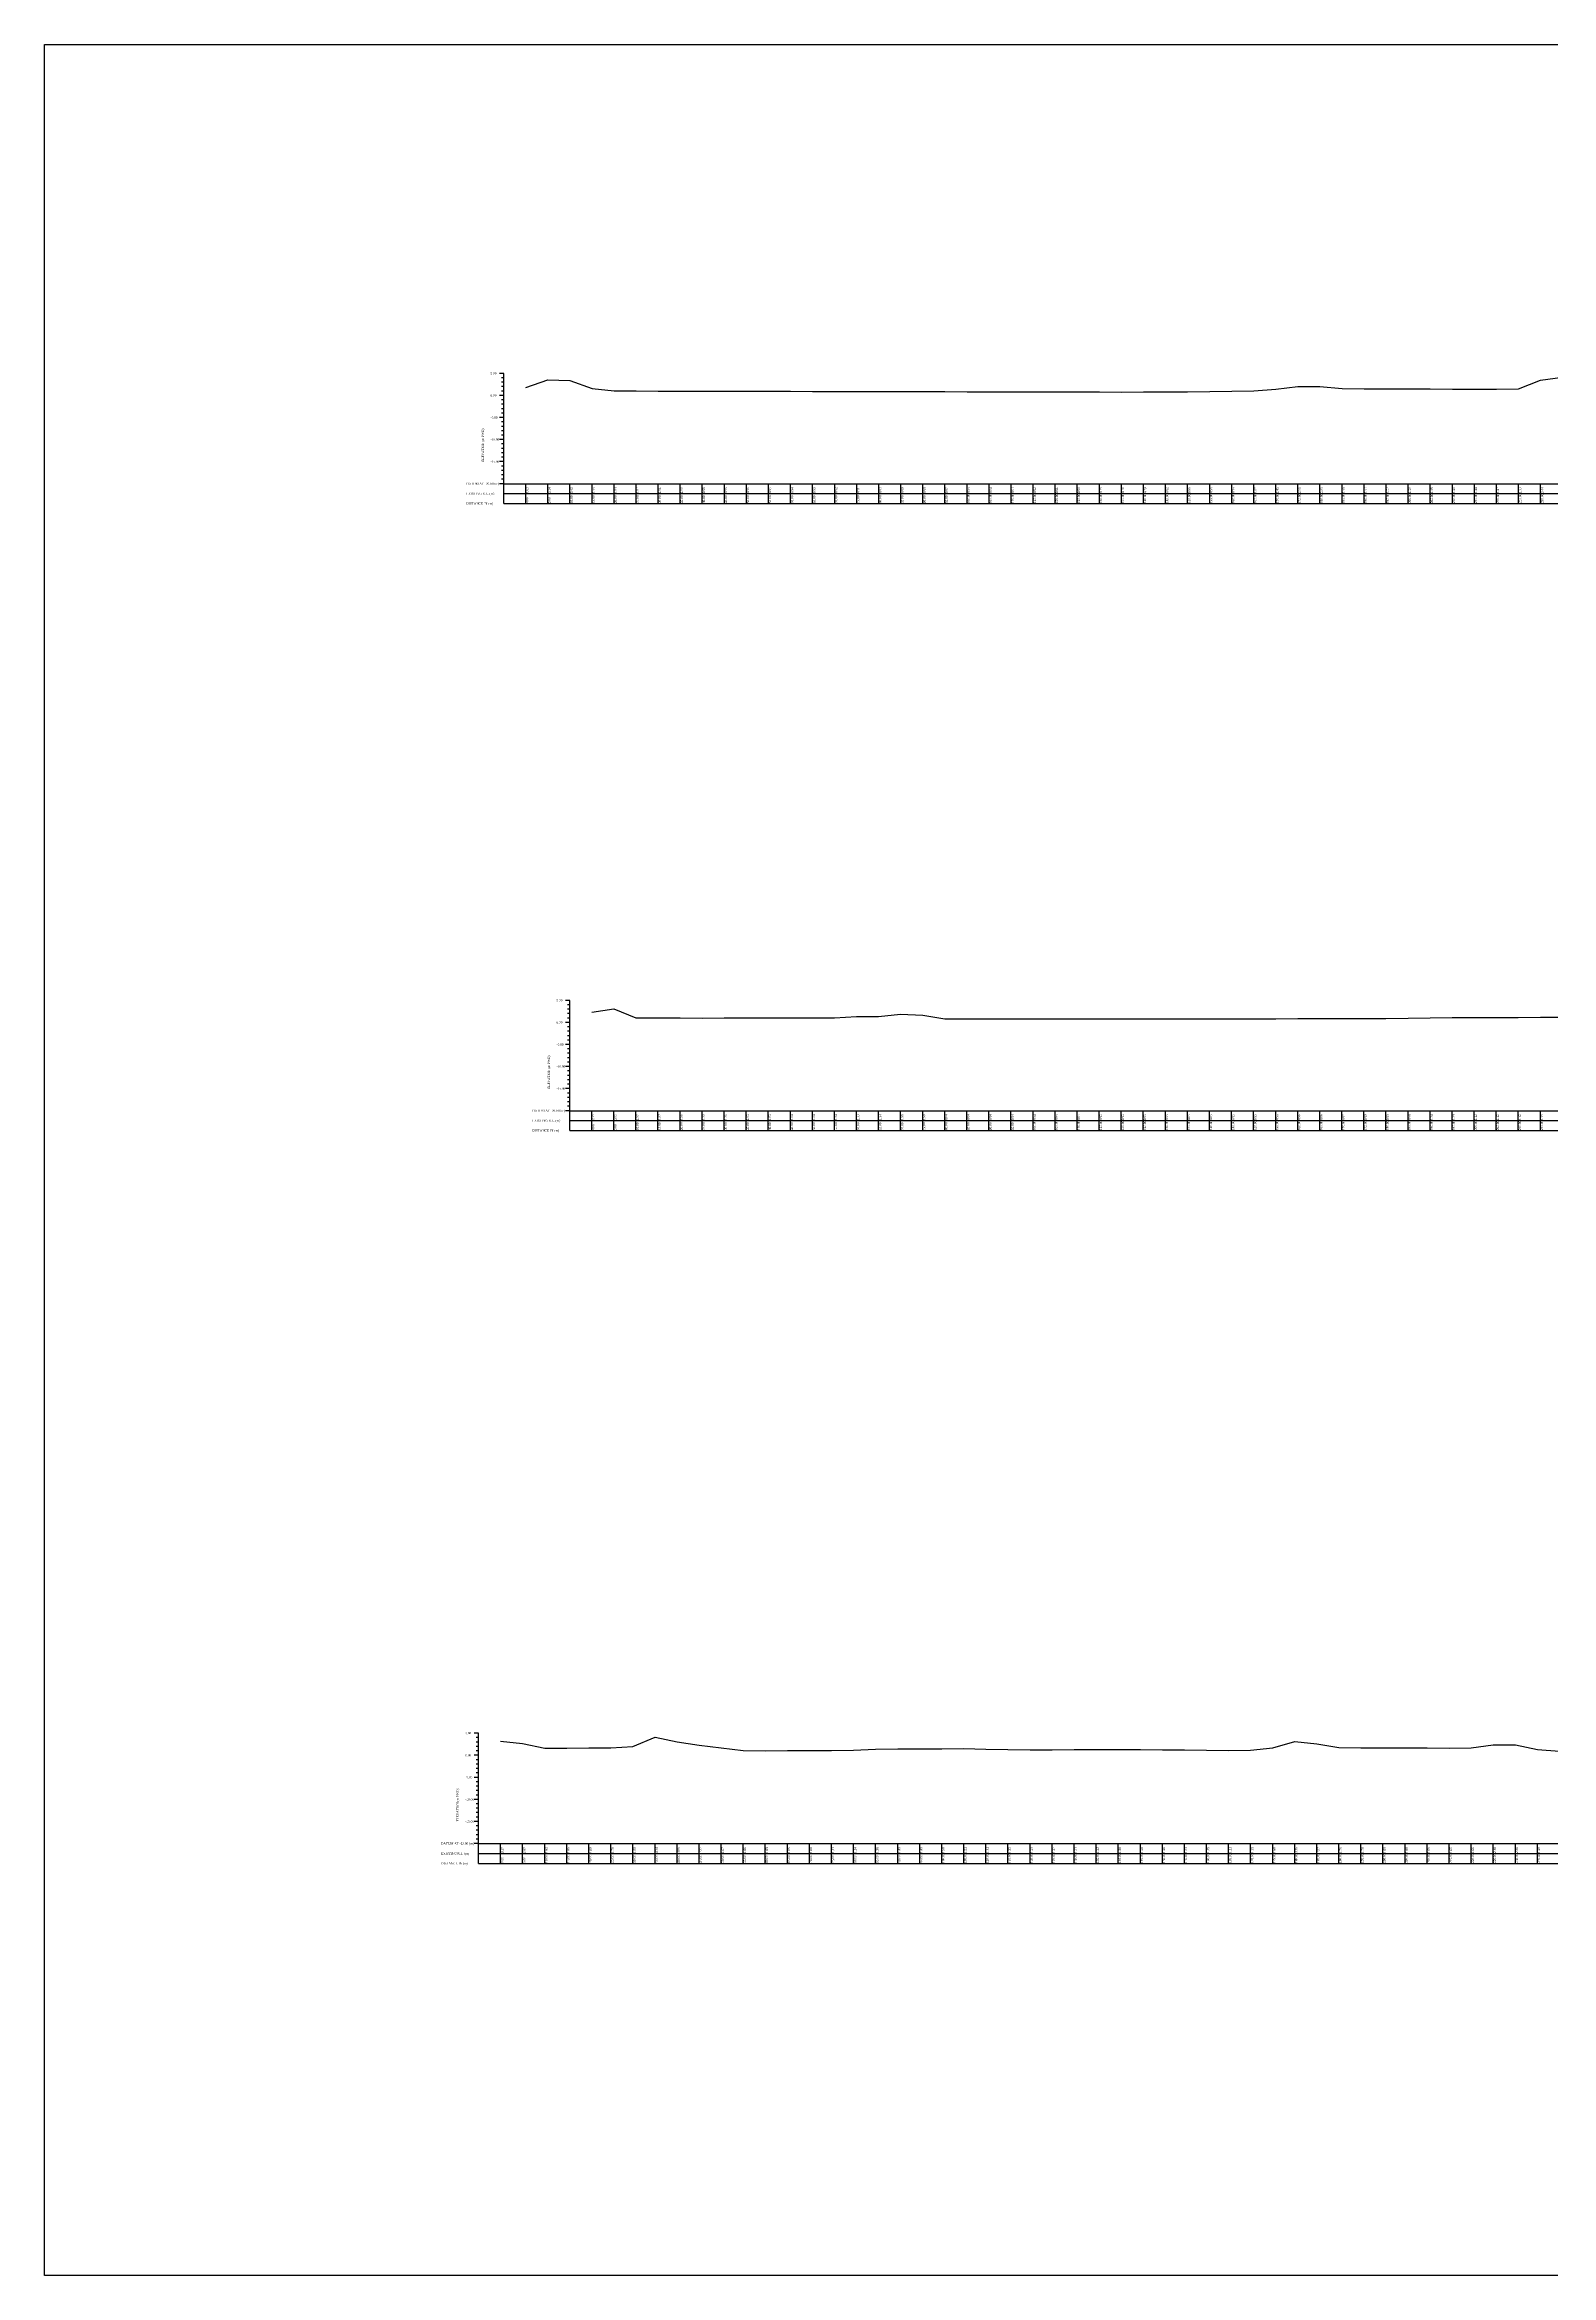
# Model space of a CAD drawing. Header units: metres. Extents: x -148477 to 168932, y -55673 to -2736.
# Drawn here: x 36608 to 36950, y -44198 to -43692 of the extents above; entities that cross this region are included whole.
import ezdxf

# ---------------------------------------------------------------- set-up
doc = ezdxf.new("R2010")
doc.units = ezdxf.units.M
doc.styles.add('liza', font='times.ttf', dxfattribs={"height": 2})

msp = doc.modelspace()

# ---------------------------------------------------------------- linework, layer by layer
at = {"color": 6, "linetype": 'Continuous', "lineweight": -3, "ltscale": 0.5}
for p, q in [((36712.0696, -43766.9312), (36711.0696, -43766.9312)), ((36712.0696, -43767.9312), (36711.5696, -43767.9312)), ((36712.0696, -43768.9312), (36711.5696, -43768.9312)), ((36712.0696, -43796.4312), (36712.0696, -43766.9312)), ((36712.0696, -43771.9312), (36711.0696, -43771.9312)), ((36712.0696, -43769.9312), (36711.5696, -43769.9312)), ((36712.0696, -43770.9312), (36711.5696, -43770.9312)), ((36712.0696, -43772.9312), (36711.5696, -43772.9312)), ((36712.0696, -43773.9312), (36711.5696, -43773.9312)), ((36712.0696, -43776.9312), (36711.0696, -43776.9312)), ((36712.0696, -43774.9312), (36711.5696, -43774.9312)), ((36712.0696, -43775.9312), (36711.5696, -43775.9312)), ((36712.0696, -43777.9312), (36711.5696, -43777.9312)), ((36712.0696, -43778.9312), (36711.5696, -43778.9312)), ((36712.0696, -43781.9312), (36711.0696, -43781.9312)), ((36712.0696, -43779.9312), (36711.5696, -43779.9312)), ((36712.0696, -43780.9312), (36711.5696, -43780.9312)), ((36712.0696, -43782.9312), (36711.5696, -43782.9312)), ((36712.0696, -43783.9312), (36711.5696, -43783.9312)), ((36712.0696, -43786.9312), (36711.0696, -43786.9312)), ((36712.0696, -43784.9312), (36711.5696, -43784.9312)), ((36712.0696, -43785.9312), (36711.5696, -43785.9312)), ((36712.0696, -43787.9312), (36711.5696, -43787.9312)), ((36712.0696, -43788.9312), (36711.5696, -43788.9312)), ((36712.0696, -43791.9312), (36711.0696, -43791.9312)), ((36712.0696, -43789.9312), (36711.5696, -43789.9312)), ((36712.0696, -43790.9312), (36711.5696, -43790.9312)), ((36712.0696, -43791.9312), (37197.0696, -43791.9312)), ((36712.0696, -43794.1812), (37197.0696, -43794.1812)), ((36717.0696, -43796.4312), (36717.0696, -43791.9312)), ((36722.0696, -43796.4312), (36722.0696, -43791.9312)), ((36727.0696, -43796.4312), (36727.0696, -43791.9312)), ((36732.0696, -43796.4312), (36732.0696, -43791.9312)), ((36737.0696, -43796.4312), (36737.0696, -43791.9312)), ((36742.0696, -43796.4312), (36742.0696, -43791.9312)), ((36747.0696, -43796.4312), (36747.0696, -43791.9312)), ((36752.0696, -43796.4312), (36752.0696, -43791.9312)), ((36757.0696, -43796.4312), (36757.0696, -43791.9312)), ((36762.0696, -43796.4312), (36762.0696, -43791.9312)), ((36767.0696, -43796.4312), (36767.0696, -43791.9312)), ((36772.0696, -43796.4312), (36772.0696, -43791.9312)), ((36777.0696, -43796.4312), (36777.0696, -43791.9312)), ((36782.0696, -43796.4312), (36782.0696, -43791.9312)), ((36787.0696, -43796.4312), (36787.0696, -43791.9312)), ((36792.0696, -43796.4312), (36792.0696, -43791.9312)), ((36797.0696, -43796.4312), (36797.0696, -43791.9312)), ((36802.0696, -43796.4312), (36802.0696, -43791.9312)), ((36807.0696, -43796.4312), (36807.0696, -43791.9312)), ((36812.0696, -43796.4312), (36812.0696, -43791.9312)), ((36817.0696, -43796.4312), (36817.0696, -43791.9312)), ((36822.0696, -43796.4312), (36822.0696, -43791.9312)), ((36827.0696, -43796.4312), (36827.0696, -43791.9312)), ((36832.0696, -43796.4312), (36832.0696, -43791.9312)), ((36837.0696, -43796.4312), (36837.0696, -43791.9312)), ((36842.0696, -43796.4312), (36842.0696, -43791.9312)), ((36847.0696, -43796.4312), (36847.0696, -43791.9312)), ((36852.0696, -43796.4312), (36852.0696, -43791.9312)), ((36857.0696, -43796.4312), (36857.0696, -43791.9312)), ((36862.0696, -43796.4312), (36862.0696, -43791.9312)), ((36867.0696, -43796.4312), (36867.0696, -43791.9312)), ((36872.0696, -43796.4312), (36872.0696, -43791.9312)), ((36877.0696, -43796.4312), (36877.0696, -43791.9312)), ((36882.0696, -43796.4312), (36882.0696, -43791.9312)), ((36887.0696, -43796.4312), (36887.0696, -43791.9312)), ((36892.0696, -43796.4312), (36892.0696, -43791.9312)), ((36897.0696, -43796.4312), (36897.0696, -43791.9312)), ((36902.0696, -43796.4312), (36902.0696, -43791.9312)), ((36907.0696, -43796.4312), (36907.0696, -43791.9312)), ((36912.0696, -43796.4312), (36912.0696, -43791.9312)), ((36917.0696, -43796.4312), (36917.0696, -43791.9312)), ((36922.0696, -43796.4312), (36922.0696, -43791.9312)), ((36927.0696, -43796.4312), (36927.0696, -43791.9312)), ((36932.0696, -43796.4312), (36932.0696, -43791.9312)), ((36937.0696, -43796.4312), (36937.0696, -43791.9312)), ((36942.0696, -43796.4312), (36942.0696, -43791.9312)), ((36947.0696, -43796.4312), (36947.0696, -43791.9312)), ((36712.0696, -43796.4312), (37197.0696, -43796.4312)), ((36727.0245, -43909.052), (36726.0245, -43909.052)), ((36727.0245, -43910.052), (36726.5245, -43910.052)), ((36727.0245, -43911.052), (36726.5245, -43911.052)), ((36727.0245, -43938.552), (36727.0245, -43909.052)), ((36727.0245, -43914.052), (36726.0245, -43914.052)), ((36727.0245, -43912.052), (36726.5245, -43912.052)), ((36727.0245, -43913.052), (36726.5245, -43913.052)), ((36727.0245, -43915.052), (36726.5245, -43915.052)), ((36727.0245, -43916.052), (36726.5245, -43916.052)), ((36727.0245, -43919.052), (36726.0245, -43919.052)), ((36727.0245, -43917.052), (36726.5245, -43917.052)), ((36727.0245, -43918.052), (36726.5245, -43918.052)), ((36727.0245, -43920.052), (36726.5245, -43920.052)), ((36727.0245, -43921.052), (36726.5245, -43921.052)), ((36727.0245, -43924.052), (36726.0245, -43924.052)), ((36727.0245, -43922.052), (36726.5245, -43922.052)), ((36727.0245, -43923.052), (36726.5245, -43923.052)), ((36727.0245, -43925.052), (36726.5245, -43925.052)), ((36727.0245, -43926.052), (36726.5245, -43926.052)), ((36727.0245, -43929.052), (36726.0245, -43929.052)), ((36727.0245, -43927.052), (36726.5245, -43927.052)), ((36727.0245, -43928.052), (36726.5245, -43928.052)), ((36727.0245, -43930.052), (36726.5245, -43930.052)), ((36727.0245, -43931.052), (36726.5245, -43931.052)), ((36727.0245, -43934.052), (36726.0245, -43934.052)), ((36727.0245, -43932.052), (36726.5245, -43932.052)), ((36727.0245, -43933.052), (36726.5245, -43933.052)), ((36727.0245, -43934.052), (37207.0245, -43934.052)), ((36727.0245, -43936.302), (37207.0245, -43936.302)), ((36732.0245, -43938.552), (36732.0245, -43934.052)), ((36737.0245, -43938.552), (36737.0245, -43934.052)), ((36742.0245, -43938.552), (36742.0245, -43934.052)), ((36747.0245, -43938.552), (36747.0245, -43934.052)), ((36752.0245, -43938.552), (36752.0245, -43934.052)), ((36757.0245, -43938.552), (36757.0245, -43934.052)), ((36762.0245, -43938.552), (36762.0245, -43934.052)), ((36767.0245, -43938.552), (36767.0245, -43934.052)), ((36772.0245, -43938.552), (36772.0245, -43934.052)), ((36777.0245, -43938.552), (36777.0245, -43934.052)), ((36782.0245, -43938.552), (36782.0245, -43934.052)), ((36787.0245, -43938.552), (36787.0245, -43934.052)), ((36792.0245, -43938.552), (36792.0245, -43934.052)), ((36797.0245, -43938.552), (36797.0245, -43934.052)), ((36802.0245, -43938.552), (36802.0245, -43934.052)), ((36807.0245, -43938.552), (36807.0245, -43934.052)), ((36812.0245, -43938.552), (36812.0245, -43934.052)), ((36817.0245, -43938.552), (36817.0245, -43934.052)), ((36822.0245, -43938.552), (36822.0245, -43934.052)), ((36827.0245, -43938.552), (36827.0245, -43934.052)), ((36832.0245, -43938.552), (36832.0245, -43934.052)), ((36837.0245, -43938.552), (36837.0245, -43934.052)), ((36842.0245, -43938.552), (36842.0245, -43934.052)), ((36847.0245, -43938.552), (36847.0245, -43934.052)), ((36852.0245, -43938.552), (36852.0245, -43934.052)), ((36857.0245, -43938.552), (36857.0245, -43934.052)), ((36862.0245, -43938.552), (36862.0245, -43934.052)), ((36867.0245, -43938.552), (36867.0245, -43934.052)), ((36872.0245, -43938.552), (36872.0245, -43934.052)), ((36877.0245, -43938.552), (36877.0245, -43934.052)), ((36882.0245, -43938.552), (36882.0245, -43934.052)), ((36887.0245, -43938.552), (36887.0245, -43934.052)), ((36892.0245, -43938.552), (36892.0245, -43934.052)), ((36897.0245, -43938.552), (36897.0245, -43934.052)), ((36902.0245, -43938.552), (36902.0245, -43934.052)), ((36907.0245, -43938.552), (36907.0245, -43934.052)), ((36912.0245, -43938.552), (36912.0245, -43934.052)), ((36917.0245, -43938.552), (36917.0245, -43934.052)), ((36922.0245, -43938.552), (36922.0245, -43934.052)), ((36927.0245, -43938.552), (36927.0245, -43934.052)), ((36932.0245, -43938.552), (36932.0245, -43934.052)), ((36937.0245, -43938.552), (36937.0245, -43934.052)), ((36942.0245, -43938.552), (36942.0245, -43934.052)), ((36947.0245, -43938.552), (36947.0245, -43934.052)), ((36727.0245, -43938.552), (37207.0245, -43938.552)), ((36706.3504, -44075.17), (36705.3504, -44075.17)), ((36706.3504, -44076.17), (36705.8504, -44076.17)), ((36706.3504, -44077.17), (36705.8504, -44077.17)), ((36706.3504, -44104.67), (36706.3504, -44075.17)), ((36706.3504, -44080.17), (36705.3504, -44080.17)), ((36706.3504, -44078.17), (36705.8504, -44078.17)), ((36706.3504, -44079.17), (36705.8504, -44079.17)), ((36706.3504, -44081.17), (36705.8504, -44081.17)), ((36706.3504, -44082.17), (36705.8504, -44082.17)), ((36706.3504, -44085.17), (36705.3504, -44085.17)), ((36706.3504, -44083.17), (36705.8504, -44083.17)), ((36706.3504, -44084.17), (36705.8504, -44084.17)), ((36706.3504, -44086.17), (36705.8504, -44086.17)), ((36706.3504, -44087.17), (36705.8504, -44087.17)), ((36706.3504, -44088.17), (36705.8504, -44088.17)), ((36706.3504, -44090.17), (36705.3504, -44090.17)), ((36706.3504, -44089.17), (36705.8504, -44089.17)), ((36706.3504, -44091.17), (36705.8504, -44091.17)), ((36706.3504, -44092.17), (36705.8504, -44092.17)), ((36706.3504, -44093.17), (36705.8504, -44093.17)), ((36706.3504, -44095.17), (36705.3504, -44095.17)), ((36706.3504, -44094.17), (36705.8504, -44094.17)), ((36706.3504, -44096.17), (36705.8504, -44096.17)), ((36706.3504, -44097.17), (36705.8504, -44097.17)), ((36706.3504, -44098.17), (36705.8504, -44098.17)), ((36706.3504, -44100.17), (36705.3504, -44100.17)), ((36706.3504, -44099.17), (36705.8504, -44099.17)), ((36706.3504, -44100.17), (37181.3504, -44100.17)), ((36706.3504, -44102.42), (37181.3504, -44102.42)), ((36711.3504, -44104.67), (36711.3504, -44100.17)), ((36716.3504, -44104.67), (36716.3504, -44100.17)), ((36721.3504, -44104.67), (36721.3504, -44100.17)), ((36726.3504, -44104.67), (36726.3504, -44100.17)), ((36731.3504, -44104.67), (36731.3504, -44100.17)), ((36736.3504, -44104.67), (36736.3504, -44100.17)), ((36741.3504, -44104.67), (36741.3504, -44100.17)), ((36746.3504, -44104.67), (36746.3504, -44100.17)), ((36751.3504, -44104.67), (36751.3504, -44100.17)), ((36756.3504, -44104.67), (36756.3504, -44100.17)), ((36761.3504, -44104.67), (36761.3504, -44100.17)), ((36766.3504, -44104.67), (36766.3504, -44100.17)), ((36771.3504, -44104.67), (36771.3504, -44100.17)), ((36776.3504, -44104.67), (36776.3504, -44100.17)), ((36781.3504, -44104.67), (36781.3504, -44100.17)), ((36786.3504, -44104.67), (36786.3504, -44100.17)), ((36791.3504, -44104.67), (36791.3504, -44100.17)), ((36796.3504, -44104.67), (36796.3504, -44100.17)), ((36801.3504, -44104.67), (36801.3504, -44100.17)), ((36806.3504, -44104.67), (36806.3504, -44100.17)), ((36811.3504, -44104.67), (36811.3504, -44100.17)), ((36816.3504, -44104.67), (36816.3504, -44100.17)), ((36821.3504, -44104.67), (36821.3504, -44100.17)), ((36826.3504, -44104.67), (36826.3504, -44100.17)), ((36831.3504, -44104.67), (36831.3504, -44100.17)), ((36836.3504, -44104.67), (36836.3504, -44100.17)), ((36841.3504, -44104.67), (36841.3504, -44100.17)), ((36846.3504, -44104.67), (36846.3504, -44100.17)), ((36851.3504, -44104.67), (36851.3504, -44100.17)), ((36856.3504, -44104.67), (36856.3504, -44100.17)), ((36861.3504, -44104.67), (36861.3504, -44100.17)), ((36866.3504, -44104.67), (36866.3504, -44100.17)), ((36871.3504, -44104.67), (36871.3504, -44100.17)), ((36876.3504, -44104.67), (36876.3504, -44100.17)), ((36881.3504, -44104.67), (36881.3504, -44100.17)), ((36886.3504, -44104.67), (36886.3504, -44100.17)), ((36891.3504, -44104.67), (36891.3504, -44100.17)), ((36896.3504, -44104.67), (36896.3504, -44100.17)), ((36901.3504, -44104.67), (36901.3504, -44100.17)), ((36906.3504, -44104.67), (36906.3504, -44100.17)), ((36911.3504, -44104.67), (36911.3504, -44100.17)), ((36916.3504, -44104.67), (36916.3504, -44100.17)), ((36921.3504, -44104.67), (36921.3504, -44100.17)), ((36926.3504, -44104.67), (36926.3504, -44100.17)), ((36931.3504, -44104.67), (36931.3504, -44100.17)), ((36936.3504, -44104.67), (36936.3504, -44100.17)), ((36941.3504, -44104.67), (36941.3504, -44100.17)), ((36946.3504, -44104.67), (36946.3504, -44100.17)), ((36706.3504, -44104.67), (37181.3504, -44104.67))]:
    msp.add_line(p, q, dxfattribs=at)
msp.add_lwpolyline([(36608.0005, -43692.4034), (37291.2923, -43692.4034), (37291.2923, -44198.0599), (36608.0005, -44198.0599)], close=True, dxfattribs=at)
for points in [[(36717.0696, -43770.1312), (36722.0696, -43768.3912), (36727.0696, -43768.5112), (36732.0696, -43770.3812), (36737.0696, -43770.9012), (36742.0696, -43770.9112), (36747.0696, -43770.9212), (36752.0696, -43770.9312), (36757.0696, -43770.9412), (36762.0696, -43770.9512), (36767.0696, -43770.9712), (36772.0696, -43770.9812), (36777.0696, -43770.9912), (36782.0696, -43771.0012), (36787.0696, -43771.0112), (36792.0696, -43771.0212), (36797.0696, -43771.0312), (36802.0696, -43771.0412), (36807.0696, -43771.0512), (36812.0696, -43771.0612), (36817.0696, -43771.0812), (36822.0696, -43771.0912), (36827.0696, -43771.1012), (36832.0696, -43771.1112), (36837.0696, -43771.1212), (36842.0696, -43771.1312), (36847.0696, -43771.1412), (36852.0696, -43771.1512), (36857.0696, -43771.1412), (36862.0696, -43771.1112), (36867.0696, -43771.0712), (36872.0696, -43771.0412), (36877.0696, -43770.9812), (36882.0696, -43770.8612), (36887.0696, -43770.4712), (36892.0696, -43769.8712), (36897.0696, -43769.8812), (36902.0696, -43770.3512), (36907.0696, -43770.4012), (36912.0696, -43770.4112), (36917.0696, -43770.4312), (36922.0696, -43770.4512), (36927.0696, -43770.5312), (36932.0696, -43770.4912), (36937.0696, -43770.5112), (36942.0696, -43770.4012), (36947.0696, -43768.4912), (36952.0696, -43767.7612)], [(36732.0245, -43911.702), (36737.0245, -43911.002), (36742.0245, -43912.982), (36747.0245, -43912.982), (36752.0245, -43912.992), (36757.0245, -43913.052), (36762.0245, -43912.992), (36767.0245, -43913.002), (36772.0245, -43913.002), (36777.0245, -43913.012), (36782.0245, -43913.012), (36787.0245, -43913.012), (36792.0245, -43912.722), (36797.0245, -43912.712), (36802.0245, -43912.172), (36807.0245, -43912.372), (36812.0245, -43913.212), (36817.0245, -43913.212), (36822.0245, -43913.212), (36827.0245, -43913.212), (36832.0245, -43913.212), (36837.0245, -43913.202), (36842.0245, -43913.202), (36847.0245, -43913.202), (36852.0245, -43913.202), (36857.0245, -43913.202), (36862.0245, -43913.202), (36867.0245, -43913.202), (36872.0245, -43913.202), (36877.0245, -43913.202), (36882.0245, -43913.202), (36887.0245, -43913.202), (36892.0245, -43913.192), (36897.0245, -43913.192), (36902.0245, -43913.182), (36907.0245, -43913.162), (36912.0245, -43913.122), (36917.0245, -43913.072), (36922.0245, -43913.012), (36927.0245, -43912.962), (36932.0245, -43912.932), (36937.0245, -43912.932), (36942.0245, -43912.932), (36947.0245, -43912.862), (36952.0245, -43912.822)], [(36711.3504, -44077), (36716.3504, -44077.5), (36721.3504, -44078.55), (36726.3504, -44078.52), (36731.3504, -44078.48), (36736.3504, -44078.47), (36741.3504, -44078.18), (36746.3504, -44076.03), (36751.3504, -44077.12), (36756.3504, -44077.9), (36761.3504, -44078.5), (36766.3504, -44079.11), (36771.3504, -44079.14), (36776.3504, -44079.12), (36781.3504, -44079.09), (36786.3504, -44079.06), (36791.3504, -44079.03), (36796.3504, -44078.81), (36801.3504, -44078.68), (36806.3504, -44078.68), (36811.3504, -44078.67), (36816.3504, -44078.66), (36821.3504, -44078.76), (36826.3504, -44078.85), (36831.3504, -44078.94), (36836.3504, -44078.9), (36841.3504, -44078.86), (36846.3504, -44078.85), (36851.3504, -44078.87), (36856.3504, -44078.89), (36861.3504, -44078.91), (36866.3504, -44078.94), (36871.3504, -44079.02), (36876.3504, -44079.058), (36881.3504, -44079.04), (36886.3504, -44078.49), (36891.3504, -44077.02), (36896.3504, -44077.6), (36901.3504, -44078.41), (36906.3504, -44078.47), (36911.3504, -44078.48), (36916.3504, -44078.49), (36921.3504, -44078.51), (36926.3504, -44078.52), (36931.3504, -44078.51), (36936.3504, -44077.77), (36941.3504, -44077.81), (36946.3504, -44078.88), (36951.3504, -44079.25)]]:
    msp.add_lwpolyline(points, dxfattribs=at)

# ---------------------------------------------------------------- texts
at = {"color": 6, "linetype": 'Continuous', "lineweight": -3, "ltscale": 0.5, "char_height": 0.5, "attachment_point": 1, "style": 'liza'}
for s, insert, width in [('5.00', (36709.0696, -43766.6812), 2), ('0.00', (36709.0696, -43771.6812), 2), ('-5.00', (36709.0696, -43776.6812), 2), ('-10.00', (36709.0696, -43781.6812), 2), ('-15.00', (36709.0696, -43786.6812), 2), ('DATUM AT -20.00 (m)', (36703.5696, -43791.6812), 7.5), ('EXISTING R.L. (m)', (36703.5696, -43793.9312), 7.5), ('DISTANCE IN (m)', (36703.5696, -43796.1812), 7.5), ('5.00', (36724.0245, -43908.802), 2), ('0.00', (36724.0245, -43913.802), 2), ('-5.00', (36724.0245, -43918.802), 2), ('-10.00', (36724.0245, -43923.802), 2), ('-15.00', (36724.0245, -43928.802), 2), ('DATUM AT -20.00 (m)', (36718.5245, -43933.802), 7.5), ('EXISTING R.L. (m)', (36718.5245, -43936.052), 7.5), ('DISTANCE IN (m)', (36718.5245, -43938.302), 7.5), ('5.00', (36703.3504, -44074.92), 2), ('0.00', (36703.3504, -44079.92), 2), ('-5.00', (36703.3504, -44084.92), 2), ('-10.00', (36703.3504, -44089.92), 2), ('-15.00', (36703.3504, -44094.92), 2), ('DATUM AT -20.00 (m)', (36697.8504, -44099.92), 7.5), ('EXISTING R.L. (m)', (36697.8504, -44102.17), 7.5), ('DISTANCE IN (m)', (36697.8504, -44104.42), 7.5)]:
    msp.add_mtext(s, dxfattribs=dict(at, insert=insert, width=width))
at = {"color": 6, "linetype": 'Continuous', "lineweight": -3, "ltscale": 0.5, "char_height": 0.5, "attachment_point": 1, "rotation": 90, "style": 'liza'}
for s, insert, width in [('ELEVATION (m PWD)', (36707.0696, -43786.9312), 10), ('1.80', (36717.1696, -43794.0812), 2.15), ('3.54', (36722.1696, -43794.0812), 2.15), ('10.00', (36727.1696, -43796.3312), 2.15), ('3.42', (36727.1696, -43794.0812), 2.15), ('15.00', (36732.1696, -43796.3312), 2.15), ('1.55', (36732.1696, -43794.0812), 2.15), ('1.03', (36737.1696, -43794.0812), 2.15), ('20.00', (36737.1696, -43796.3312), 2.15), ('1.02', (36742.1696, -43794.0812), 2.15), ('25.00', (36742.1696, -43796.3312), 2.15), ('1.01', (36747.1696, -43794.0812), 2.15), ('30.00', (36747.1696, -43796.3312), 2.15), ('1.00', (36752.1696, -43794.0812), 2.15), ('35.00', (36752.1696, -43796.3312), 2.15), ('0.99', (36757.1696, -43794.0812), 2.15), ('40.00', (36757.1696, -43796.3312), 2.15), ('0.98', (36762.1696, -43794.0812), 2.15), ('45.00', (36762.1696, -43796.3312), 2.15), ('0.96', (36767.1696, -43794.0812), 2.15), ('50.00', (36767.1696, -43796.3312), 2.15), ('0.95', (36772.1696, -43794.0812), 2.15), ('55.00', (36772.1696, -43796.3312), 2.15), ('0.94', (36777.1696, -43794.0812), 2.15), ('60.00', (36777.1696, -43796.3312), 2.15), ('0.93', (36782.1696, -43794.0812), 2.15), ('65.00', (36782.1696, -43796.3312), 2.15), ('0.92', (36787.1696, -43794.0812), 2.15), ('70.00', (36787.1696, -43796.3312), 2.15), ('0.91', (36792.1696, -43794.0812), 2.15), ('75.00', (36792.1696, -43796.3312), 2.15), ('0.90', (36797.1696, -43794.0812), 2.15), ('80.00', (36797.1696, -43796.3312), 2.15), ('0.89', (36802.1696, -43794.0812), 2.15), ('85.00', (36802.1696, -43796.3312), 2.15), ('0.88', (36807.1696, -43794.0812), 2.15), ('90.00', (36807.1696, -43796.3312), 2.15), ('0.87', (36812.1696, -43794.0812), 2.15), ('95.00', (36812.1696, -43796.3312), 2.15), ('0.85', (36817.1696, -43794.0812), 2.15), ('100.00', (36817.1696, -43796.3312), 2.15), ('0.84', (36822.1696, -43794.0812), 2.15), ('105.00', (36822.1696, -43796.3312), 2.15), ('0.83', (36827.1696, -43794.0812), 2.15), ('110.00', (36827.1696, -43796.3312), 2.15), ('0.82', (36832.1696, -43794.0812), 2.15), ('115.00', (36832.1696, -43796.3312), 2.15), ('0.81', (36837.1696, -43794.0812), 2.15), ('120.00', (36837.1696, -43796.3312), 2.15), ('0.80', (36842.1696, -43794.0812), 2.15), ('125.00', (36842.1696, -43796.3312), 2.15), ('0.79', (36847.1696, -43794.0812), 2.15), ('130.00', (36847.1696, -43796.3312), 2.15), ('0.78', (36852.1696, -43794.0812), 2.15), ('135.00', (36852.1696, -43796.3312), 2.15), ('0.79', (36857.1696, -43794.0812), 2.15), ('140.00', (36857.1696, -43796.3312), 2.15), ('0.82', (36862.1696, -43794.0812), 2.15), ('145.00', (36862.1696, -43796.3312), 2.15), ('0.86', (36867.1696, -43794.0812), 2.15), ('150.00', (36867.1696, -43796.3312), 2.15), ('0.89', (36872.1696, -43794.0812), 2.15), ('155.00', (36872.1696, -43796.3312), 2.15), ('0.95', (36877.1696, -43794.0812), 2.15), ('160.00', (36877.1696, -43796.3312), 2.15), ('1.07', (36882.1696, -43794.0812), 2.15), ('165.00', (36882.1696, -43796.3312), 2.15), ('170.00', (36887.1696, -43796.3312), 2.15), ('1.46', (36887.1696, -43794.0812), 2.15), ('2.06', (36892.1696, -43794.0812), 2.15), ('175.00', (36892.1696, -43796.3312), 2.15), ('2.05', (36897.1696, -43794.0812), 2.15), ('180.00', (36897.1696, -43796.3312), 2.15), ('1.58', (36902.1696, -43794.0812), 2.15), ('185.00', (36902.1696, -43796.3312), 2.15), ('190.00', (36907.1696, -43796.3312), 2.15), ('1.53', (36907.1696, -43794.0812), 2.15), ('195.00', (36912.1696, -43796.3312), 2.15), ('1.52', (36912.1696, -43794.0812), 2.15), ('1.50', (36917.1696, -43794.0812), 2.15), ('200.00', (36917.1696, -43796.3312), 2.15), ('1.48', (36922.1696, -43794.0812), 2.15), ('205.00', (36922.1696, -43796.3312), 2.15), ('1.40', (36927.1696, -43794.0812), 2.15), ('210.00', (36927.1696, -43796.3312), 2.15), ('215.00', (36932.1696, -43796.3312), 2.15), ('1.44', (36932.1696, -43794.0812), 2.15), ('220.00', (36937.1696, -43796.3312), 2.15), ('1.42', (36937.1696, -43794.0812), 2.15), ('225.00', (36942.1696, -43796.3312), 2.15), ('1.53', (36942.1696, -43794.0812), 2.15), ('230.00', (36947.1696, -43796.3312), 2.15), ('3.44', (36947.1696, -43794.0812), 2.15), ('0.00', (36717.1696, -43796.3312), 2.15), ('5.00', (36722.1696, -43796.3312), 2.15), ('ELEVATION (m PWD)', (36722.0245, -43929.052), 10), ('2.35', (36732.1245, -43936.202), 2.15), ('3.05', (36737.1245, -43936.202), 2.15), ('1.07', (36742.1245, -43936.202), 2.15), ('1.07', (36747.1245, -43936.202), 2.15), ('1.06', (36752.1245, -43936.202), 2.15), ('1.00', (36757.1245, -43936.202), 2.15), ('1.06', (36762.1245, -43936.202), 2.15), ('1.05', (36767.1245, -43936.202), 2.15), ('1.05', (36772.1245, -43936.202), 2.15), ('1.04', (36777.1245, -43936.202), 2.15), ('1.04', (36782.1245, -43936.202), 2.15), ('1.04', (36787.1245, -43936.202), 2.15), ('1.33', (36792.1245, -43936.202), 2.15), ('1.34', (36797.1245, -43936.202), 2.15), ('1.88', (36802.1245, -43936.202), 2.15), ('1.68', (36807.1245, -43936.202), 2.15), ('0.84', (36812.1245, -43936.202), 2.15), ('0.84', (36817.1245, -43936.202), 2.15), ('0.84', (36822.1245, -43936.202), 2.15), ('0.84', (36827.1245, -43936.202), 2.15), ('0.84', (36832.1245, -43936.202), 2.15), ('100.00', (36832.1245, -43938.452), 2.15), ('0.85', (36837.1245, -43936.202), 2.15), ('105.00', (36837.1245, -43938.452), 2.15), ('0.85', (36842.1245, -43936.202), 2.15), ('110.00', (36842.1245, -43938.452), 2.15), ('0.85', (36847.1245, -43936.202), 2.15), ('115.00', (36847.1245, -43938.452), 2.15), ('0.85', (36852.1245, -43936.202), 2.15), ('120.00', (36852.1245, -43938.452), 2.15), ('0.85', (36857.1245, -43936.202), 2.15), ('125.00', (36857.1245, -43938.452), 2.15), ('0.85', (36862.1245, -43936.202), 2.15), ('130.00', (36862.1245, -43938.452), 2.15), ('0.85', (36867.1245, -43936.202), 2.15), ('135.00', (36867.1245, -43938.452), 2.15), ('0.85', (36872.1245, -43936.202), 2.15), ('140.00', (36872.1245, -43938.452), 2.15), ('0.85', (36877.1245, -43936.202), 2.15), ('145.00', (36877.1245, -43938.452), 2.15), ('0.85', (36882.1245, -43936.202), 2.15), ('150.00', (36882.1245, -43938.452), 2.15), ('0.85', (36887.1245, -43936.202), 2.15), ('155.00', (36887.1245, -43938.452), 2.15), ('0.86', (36892.1245, -43936.202), 2.15), ('160.00', (36892.1245, -43938.452), 2.15), ('0.86', (36897.1245, -43936.202), 2.15), ('165.00', (36897.1245, -43938.452), 2.15), ('0.87', (36902.1245, -43936.202), 2.15), ('170.00', (36902.1245, -43938.452), 2.15), ('0.89', (36907.1245, -43936.202), 2.15), ('175.00', (36907.1245, -43938.452), 2.15), ('0.93', (36912.1245, -43936.202), 2.15), ('180.00', (36912.1245, -43938.452), 2.15), ('0.98', (36917.1245, -43936.202), 2.15), ('185.00', (36917.1245, -43938.452), 2.15), ('1.04', (36922.1245, -43936.202), 2.15), ('190.00', (36922.1245, -43938.452), 2.15), ('1.09', (36927.1245, -43936.202), 2.15), ('195.00', (36927.1245, -43938.452), 2.15), ('200.00', (36932.1245, -43938.452), 2.15), ('1.12', (36932.1245, -43936.202), 2.15), ('205.00', (36937.1245, -43938.452), 2.15), ('1.12', (36937.1245, -43936.202), 2.15), ('210.00', (36942.1245, -43938.452), 2.15), ('1.12', (36942.1245, -43936.202), 2.15), ('215.00', (36947.1245, -43938.452), 2.15), ('1.19', (36947.1245, -43936.202), 2.15), ('0.00', (36732.1245, -43938.452), 2.15), ('5.00', (36737.1245, -43938.452), 2.15), ('10.00', (36742.1245, -43938.452), 2.15), ('15.00', (36747.1245, -43938.452), 2.15), ('20.00', (36752.1245, -43938.452), 2.15), ('25.00', (36757.1245, -43938.452), 2.15), ('30.00', (36762.1245, -43938.452), 2.15), ('35.00', (36767.1245, -43938.452), 2.15), ('40.00', (36772.1245, -43938.452), 2.15), ('45.00', (36777.1245, -43938.452), 2.15), ('50.00', (36782.1245, -43938.452), 2.15), ('55.00', (36787.1245, -43938.452), 2.15), ('60.00', (36792.1245, -43938.452), 2.15), ('65.00', (36797.1245, -43938.452), 2.15), ('70.00', (36802.1245, -43938.452), 2.15), ('75.00', (36807.1245, -43938.452), 2.15), ('80.00', (36812.1245, -43938.452), 2.15), ('85.00', (36817.1245, -43938.452), 2.15), ('90.00', (36822.1245, -43938.452), 2.15), ('95.00', (36827.1245, -43938.452), 2.15), ('ELEVATION (m PWD)', (36701.3504, -44095.17), 10), ('0.00', (36711.4504, -44104.57), 2.15), ('3.17', (36711.4504, -44102.32), 2.15), ('5.00', (36716.4504, -44104.57), 2.15), ('2.67', (36716.4504, -44102.32), 2.15), ('10.00', (36721.4504, -44104.57), 2.15), ('1.62', (36721.4504, -44102.32), 2.15), ('15.00', (36726.4504, -44104.57), 2.15), ('1.65', (36726.4504, -44102.32), 2.15), ('20.00', (36731.4504, -44104.57), 2.15), ('1.69', (36731.4504, -44102.32), 2.15), ('1.70', (36736.4504, -44102.32), 2.15), ('25.00', (36736.4504, -44104.57), 2.15), ('30.00', (36741.4504, -44104.57), 2.15), ('1.99', (36741.4504, -44102.32), 2.15), ('35.00', (36746.4504, -44104.57), 2.15), ('4.14', (36746.4504, -44102.32), 2.15), ('3.05', (36751.4504, -44102.32), 2.15), ('40.00', (36751.4504, -44104.57), 2.15), ('45.00', (36756.4504, -44104.57), 2.15), ('2.27', (36756.4504, -44102.32), 2.15), ('50.00', (36761.4504, -44104.57), 2.15), ('1.67', (36761.4504, -44102.32), 2.15), ('1.06', (36766.4504, -44102.32), 2.15), ('55.00', (36766.4504, -44104.57), 2.15), ('1.03', (36771.4504, -44102.32), 2.15), ('60.00', (36771.4504, -44104.57), 2.15), ('1.05', (36776.4504, -44102.32), 2.15), ('65.00', (36776.4504, -44104.57), 2.15), ('1.08', (36781.4504, -44102.32), 2.15), ('70.00', (36781.4504, -44104.57), 2.15), ('75.00', (36786.4504, -44104.57), 2.15), ('1.11', (36786.4504, -44102.32), 2.15), ('80.00', (36791.4504, -44104.57), 2.15), ('1.14', (36791.4504, -44102.32), 2.15), ('85.00', (36796.4504, -44104.57), 2.15), ('1.36', (36796.4504, -44102.32), 2.15), ('90.00', (36801.4504, -44104.57), 2.15), ('1.49', (36801.4504, -44102.32), 2.15), ('95.00', (36806.4504, -44104.57), 2.15), ('1.49', (36806.4504, -44102.32), 2.15), ('1.50', (36811.4504, -44102.32), 2.15), ('100.00', (36811.4504, -44104.57), 2.15), ('105.00', (36816.4504, -44104.57), 2.15), ('1.51', (36816.4504, -44102.32), 2.15), ('110.00', (36821.4504, -44104.57), 2.15), ('1.41', (36821.4504, -44102.32), 2.15), ('115.00', (36826.4504, -44104.57), 2.15), ('1.32', (36826.4504, -44102.32), 2.15), ('120.00', (36831.4504, -44104.57), 2.15), ('1.23', (36831.4504, -44102.32), 2.15), ('125.00', (36836.4504, -44104.57), 2.15), ('1.27', (36836.4504, -44102.32), 2.15), ('130.00', (36841.4504, -44104.57), 2.15), ('1.31', (36841.4504, -44102.32), 2.15), ('135.00', (36846.4504, -44104.57), 2.15), ('1.32', (36846.4504, -44102.32), 2.15), ('1.30', (36851.4504, -44102.32), 2.15), ('140.00', (36851.4504, -44104.57), 2.15), ('1.28', (36856.4504, -44102.32), 2.15), ('145.00', (36856.4504, -44104.57), 2.15), ('150.00', (36861.4504, -44104.57), 2.15), ('1.26', (36861.4504, -44102.32), 2.15), ('155.00', (36866.4504, -44104.57), 2.15), ('1.23', (36866.4504, -44102.32), 2.15), ('160.00', (36871.4504, -44104.57), 2.15), ('1.15', (36871.4504, -44102.32), 2.15), ('165.00', (36876.4504, -44104.57), 2.15), ('1.11', (36876.4504, -44102.32), 2.15), ('170.00', (36881.4504, -44104.57), 2.15), ('1.13', (36881.4504, -44102.32), 2.15), ('1.68', (36886.4504, -44102.32), 2.15), ('175.00', (36886.4504, -44104.57), 2.15), ('180.00', (36891.4504, -44104.57), 2.15), ('3.15', (36891.4504, -44102.32), 2.15), ('185.00', (36896.4504, -44104.57), 2.15), ('2.57', (36896.4504, -44102.32), 2.15), ('190.00', (36901.4504, -44104.57), 2.15), ('1.76', (36901.4504, -44102.32), 2.15), ('1.70', (36906.4504, -44102.32), 2.15), ('195.00', (36906.4504, -44104.57), 2.15), ('200.00', (36911.4504, -44104.57), 2.15), ('1.69', (36911.4504, -44102.32), 2.15), ('1.68', (36916.4504, -44102.32), 2.15), ('205.00', (36916.4504, -44104.57), 2.15), ('210.00', (36921.4504, -44104.57), 2.15), ('1.66', (36921.4504, -44102.32), 2.15), ('215.00', (36926.4504, -44104.57), 2.15), ('1.65', (36926.4504, -44102.32), 2.15), ('220.00', (36931.4504, -44104.57), 2.15), ('1.66', (36931.4504, -44102.32), 2.15), ('2.40', (36936.4504, -44102.32), 2.15), ('225.00', (36936.4504, -44104.57), 2.15), ('230.00', (36941.4504, -44104.57), 2.15), ('2.36', (36941.4504, -44102.32), 2.15), ('235.00', (36946.4504, -44104.57), 2.15), ('1.29', (36946.4504, -44102.32), 2.15)]:
    msp.add_mtext(s, dxfattribs=dict(at, insert=insert, width=width))

doc.saveas('drawing.dxf')
